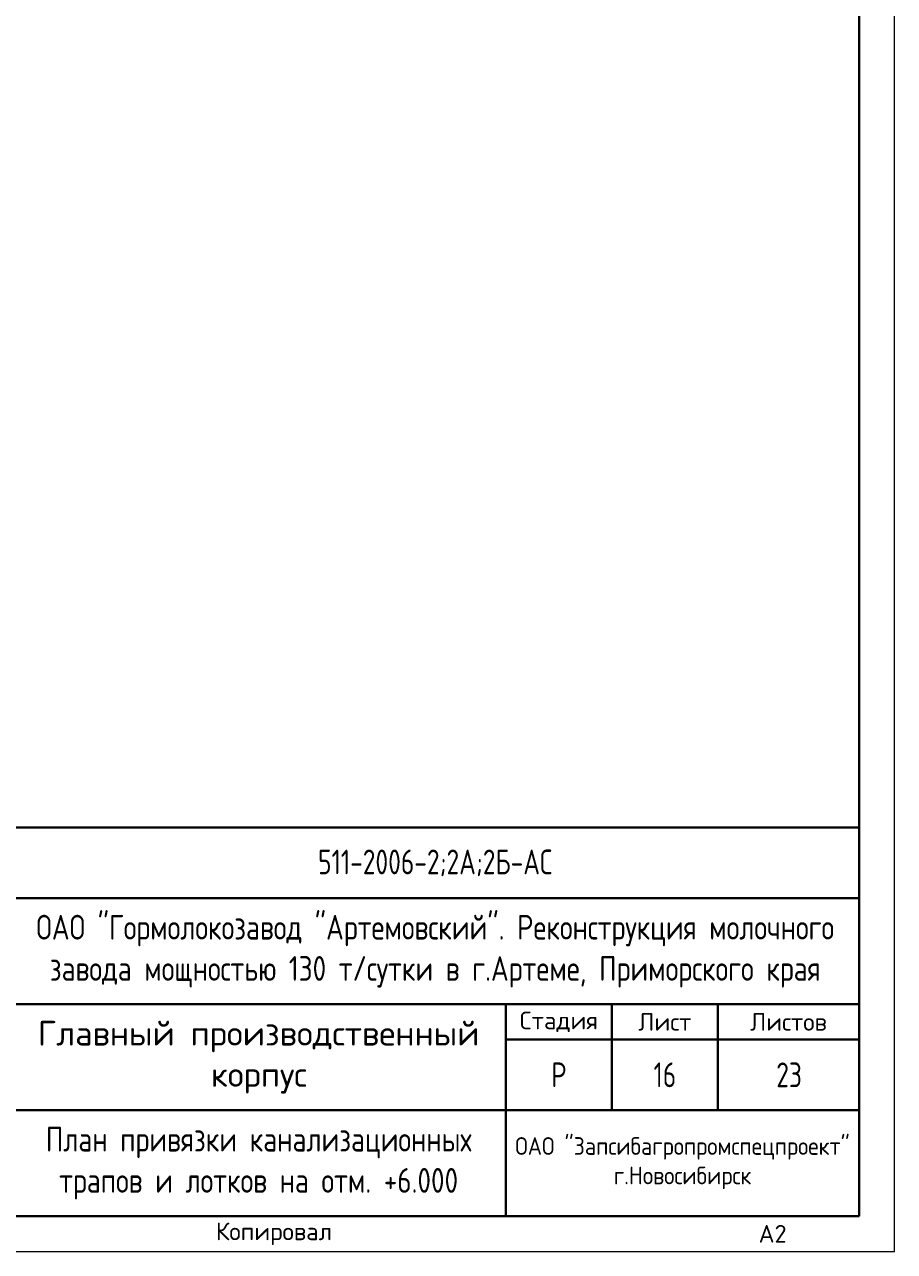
# Model space of a CAD drawing. Extents: x -965262 to 1142518, y -357520 to 71675.
# Drawn here: x 513304 to 525618, y -240088 to -222722 of the extents above; entities that cross this region are included whole.
import ezdxf

# ---------------------------------------------------------------- set-up
doc = ezdxf.new("R2010")
doc.units = 0
doc.header["$LTSCALE"] = 10
doc.layers.get('0').update_dxf_attribs({"linetype": 'CONTINUOUS', "lineweight": 30})
doc.styles.add('GOST 2.304', font='isocpeur.ttf', dxfattribs={"width": 0.75, "height": 250})

msp = doc.modelspace()

# ---------------------------------------------------------------- linework, layer by layer
for p, q in [((525117.6, -227015.1, 9801.8), (525117.6, -239087.8, 9801.8)), ((506617.6, -234087.8, 9801.8), (525117.6, -234087.8, 9801.8)), ((513117.6, -235087.8, 9801.8), (525117.6, -235087.8, 9801.8)), ((506617.6, -236587.8, 9801.8), (525117.6, -236587.8, 9801.8)), ((520117.6, -239587.8, 9801.8), (520117.6, -236587.8, 9801.8)), ((520117.6, -236587.8, 9801.8), (520117.6, -239587.8, 9801.8)), ((521617.6, -236587.8, 9801.8), (521617.6, -238087.8, 9801.8)), ((523117.6, -236587.8, 9801.8), (523117.6, -238087.8, 9801.8)), ((520117.6, -237087.8, 9801.8), (525117.6, -237087.8, 9801.8)), ((513117.6, -238087.8, 9801.8), (525117.6, -238087.8, 9801.8))]:
    msp.add_line(p, q)
at = {"ltscale": 100}
for p, q in [((525117.6, -239587.8, 9801.8), (525117.6, -234087.8, 9801.8)), ((506617.6, -239587.8, 9801.8), (525117.6, -239587.8, 9801.8))]:
    msp.add_line(p, q, dxfattribs=at)
at = {"lineweight": 15, "elevation": 9801.8}
msp.add_lwpolyline([(525617.6, -240087.8), (525617.6, -198037.8), (466167.6, -198037.8), (466167.6, -240087.8)], close=True, dxfattribs=at)
at = {"elevation": 9801.8}
msp.add_lwpolyline([(525117.6, -239587.8), (525117.6, -198537.8), (468167.6, -198537.8), (468167.6, -239587.8)], close=True, dxfattribs=at)

# ---------------------------------------------------------------- texts
at = {"color": 0, "insert": (519117.6, -234587.8, 9801.8), "char_height": 350, "attachment_point": 5, "style": 'GOST 2.304'}
msp.add_mtext_dynamic_manual_height_columns('511-2006-2;2А;2Б-АС', width=12000, gutter_width=1500, heights=[0], dxfattribs=at)
at = {"ltscale": 10, "attachment_point": 5, "style": 'GOST 2.304'}
for s, insert, char_height, width in [('{\\W0.8;ОАО "Гормолокозавод "Артемовский". Реконструкция молочного завода мощностью 130 т/сутки в г.Артеме, Приморского края\\W1; }', (519117.6, -235837.8, 9801.8), 350, 12000), ('{\\W1;Главный производственный корпус}', (516617.6, -237337.8, 9801.8), 350, 7000), ('{\\W0.8;План привязки канализационных трапов и лотков на отм. +6.000}', (516617.6, -238837.8, 9801.8), 350, 7000), ('{\\W0.9;ОАО "Запсибагропромспецпроект"\\Pг.Новосибирск}', (522617.6, -238837.8, 9801.8), 250, 5000)]:
    msp.add_mtext(s, dxfattribs=dict(at, insert=insert, char_height=char_height, width=width))
at = {"style": 'GOST 2.304'}
for s, width, insert, char_height, attachment_point in [('{\\W1;Стадия}', 1500, (520867.6, -236837.8, 9801.8), 250, 5), ('{\\W1;Лист}', 1500, (522367.6, -236837.8, 9801.8), 250, 5), ('{\\W1;Листов}', 2000, (524117.6, -236837.8, 9801.8), 250, 5), ('Р', 1500, (520867.6, -237587.8, 9801.8), 350, 5), ('{\\W1; Копировал}', 2000, (515852.5, -239837.8, 9801.8), 250, 4), ('{\\W1;A2}', 2000, (523695.4, -239837.8, 9801.8), 250, 4)]:
    msp.add_mtext_dynamic_manual_height_columns(s, width=width, gutter_width=1500, heights=[0], dxfattribs=dict(at, insert=insert, char_height=char_height, attachment_point=attachment_point))
at = {"color": 1, "char_height": 350, "attachment_point": 5, "style": 'GOST 2.304'}
for s, insert in [('{\\C256;16}', (522367.6, -237587.8, 9801.8)), ('{\\C256;23}', (524126.6, -237587.8, 9801.8))]:
    msp.add_mtext_dynamic_manual_height_columns(s, width=1500, gutter_width=1500, heights=[0], dxfattribs=dict(at, insert=insert))

doc.saveas('drawing.dxf')
